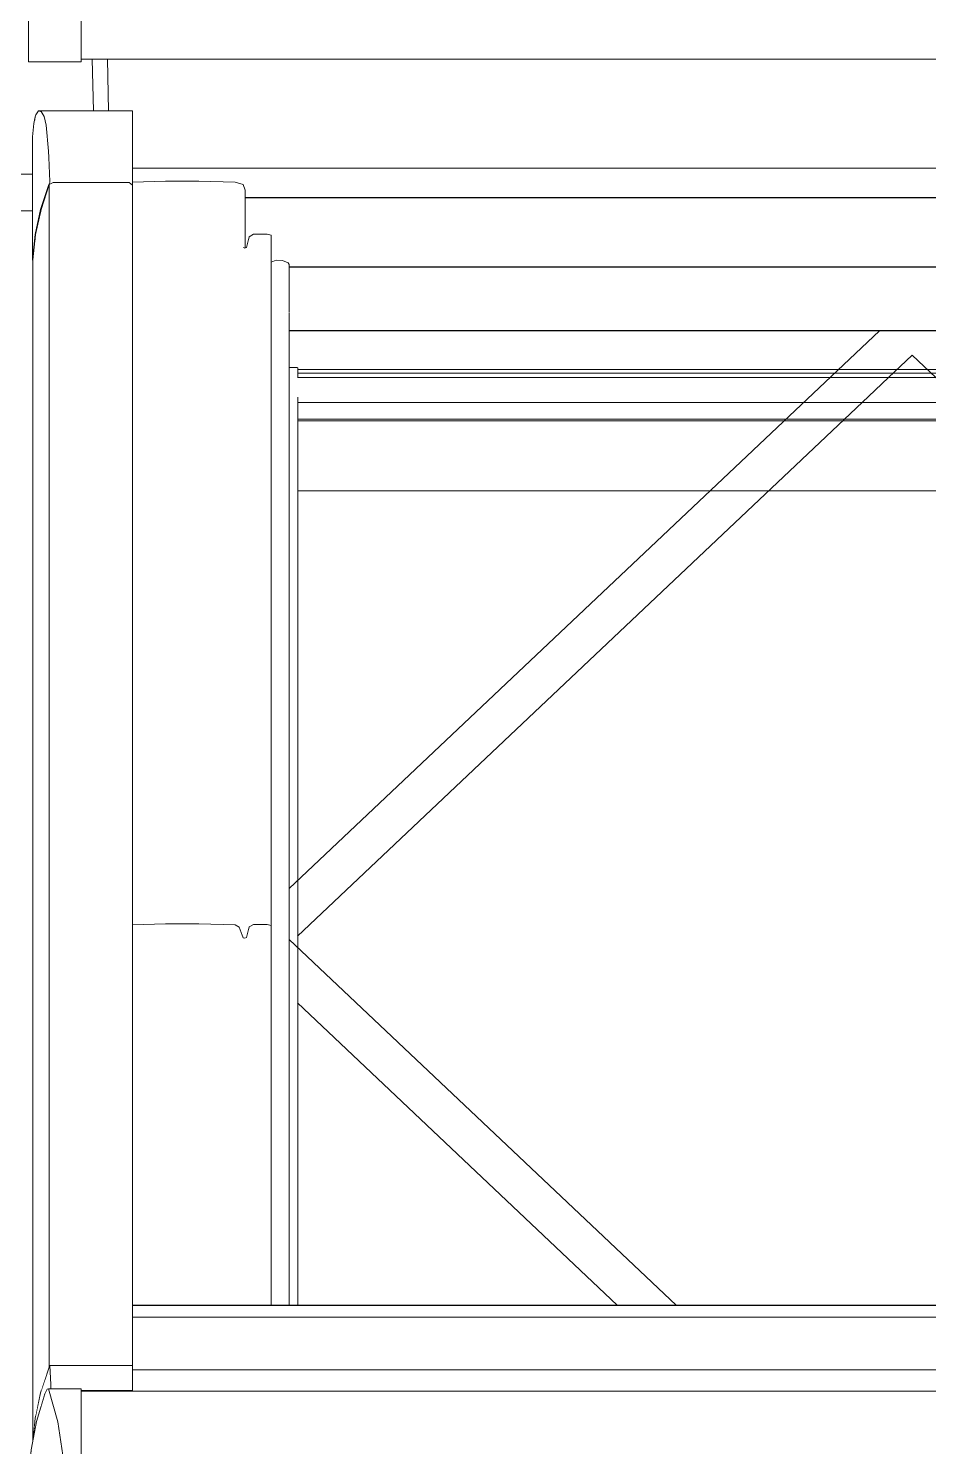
# Model space of a CAD drawing. Header units: metres. Extents: x -208 to 1512, y -277 to 123.
# Drawn here: x 4.669 to 5.105, y -3.63 to -2.944 of the extents above; entities that cross this region are included whole.
import ezdxf

# ---------------------------------------------------------------- set-up
doc = ezdxf.new("R2010")
doc.units = ezdxf.units.M
doc.header["$MEASUREMENT"] = 0
doc.linetypes.add('Wipeout_Contour', pattern=[1, 0, -1])
doc.layers.add('325 Dachfenster', color=7, linetype='Continuous')

# ---------------------------------------------------------------- blocks, each defined once
blk = doc.blocks.new('VELUX SlopeRoofBundle[18]_4')
at = {"color": 254, "linetype": 'Wipeout_Contour', "lineweight": 0, "ltscale": 22.305959}
blk.add_wipeout([(4.67115, -3.01484), (4.65685, -3.01484), (4.65685, -3.01541), (4.67115, -3.01541)], dxfattribs=at).dxf.layer = '325 Dachfenster'
at = {"color": 254, "linetype": 'Wipeout_Contour', "lineweight": 0, "ltscale": 32.960027}
blk.add_wipeout([(4.67115, -3.03252), (4.65685, -3.03252), (4.65685, -3.06787), (4.67135, -3.06787), (4.67135, -3.05641), (4.67115, -3.05626)], dxfattribs=at).dxf.layer = '325 Dachfenster'
at = {"color": 254, "linetype": 'Wipeout_Contour', "lineweight": 0, "ltscale": 43.871421}
blk.add_wipeout([(4.79495, -3.05769), (4.79495, -3.56164), (4.79545, -3.56164), (4.79545, -3.0818), (4.79535, -3.08153), (4.79535, -3.05967), (4.79545, -3.05967), (4.79545, -3.05854)], dxfattribs=at).dxf.layer = '325 Dachfenster'
at = {"color": 254, "linetype": 'Wipeout_Contour', "lineweight": 0, "ltscale": 22.455015}
blk.add_wipeout([(4.67135, -3.07367), (4.65685, -3.07367), (4.65685, -3.0917), (4.67135, -3.0917)], dxfattribs=at).dxf.layer = '325 Dachfenster'
at = {"color": 254, "linetype": 'Wipeout_Contour', "lineweight": 0, "ltscale": 23.560912}
blk.add_wipeout([(4.71965, -3.37775), (4.71965, -3.56164), (4.73555, -3.56164), (4.73555, -3.37723)], dxfattribs=at).dxf.layer = '325 Dachfenster'
at = {"color": 254, "linetype": 'Wipeout_Contour', "lineweight": 0, "ltscale": 23.69973}
blk.add_wipeout([(4.76935, -3.56164), (4.77115, -3.56164), (4.77115, -3.37886), (4.76935, -3.3778)], dxfattribs=at).dxf.layer = '325 Dachfenster'
at = {"color": 254, "linetype": 'Wipeout_Contour', "lineweight": 0, "ltscale": 82.882391}
blk.add_wipeout([(4.65685, -3.01484), (4.67115, -3.01484), (4.67115, -2.99685), (4.67192, -2.99035), (4.67245, -2.98718), (4.67285, -2.98607), (4.67416, -2.98422), (4.69948, -2.98422), (4.69885, -2.95926), (4.69485, -2.95926), (4.69485, -2.96046), (4.66922, -2.96046), (4.66922, -2.95834), (4.66922, -2.95558), (4.65685, -2.95558)], dxfattribs=at).dxf.layer = '325 Dachfenster'
at = {"color": 254, "linetype": 'Wipeout_Contour', "lineweight": 0, "ltscale": 22.427869}
blk.add_wipeout([(4.67135, -3.06787), (4.65685, -3.06787), (4.65685, -3.07367), (4.67135, -3.07367)], dxfattribs=at).dxf.layer = '325 Dachfenster'
at = {"color": 254, "linetype": 'Wipeout_Contour', "lineweight": 0, "ltscale": 58.379011}
blk.add_wipeout([(4.65685, -3.70979), (4.66923, -3.70979), (4.66925, -3.66149), (4.66925, -3.64552), (4.67055, -3.63161), (4.67115, -3.62846), (4.67115, -3.62845), (4.67135, -3.62657), (4.67135, -3.0917), (4.65685, -3.0917)], dxfattribs=at).dxf.layer = '325 Dachfenster'
at = {"color": 254, "linetype": 'Wipeout_Contour', "lineweight": 0, "ltscale": 23.722104}
blk.add_wipeout([(4.77115, -3.56164), (4.77315, -3.56164), (4.77315, -3.38402), (4.77115, -3.37886)], dxfattribs=at).dxf.layer = '325 Dachfenster'
at = {"color": 254, "linetype": 'Wipeout_Contour', "lineweight": 0, "ltscale": 44.720622}
blk.add_wipeout([(4.66922, -2.86684), (4.66922, -2.95834), (4.66922, -2.96046), (4.66923, -2.95311), (4.66924, -2.94434), (4.66925, -2.93084), (4.66925, -2.81162), (4.66925, -2.79316)], dxfattribs=at).dxf.layer = '325 Dachfenster'
at = {"color": 254, "linetype": 'Wipeout_Contour', "lineweight": 0, "ltscale": 22.006261}
blk.add_wipeout([(4.69998, -2.95926), (4.69885, -2.95926), (4.69948, -2.98422), (4.7001, -2.98422)], dxfattribs=at).dxf.layer = '325 Dachfenster'
at = {"color": 254, "linetype": 'Wipeout_Contour', "lineweight": 0, "ltscale": 23.667362}
blk.add_wipeout([(4.75175, -3.56164), (4.76935, -3.56164), (4.76935, -3.3778), (4.75175, -3.37723)], dxfattribs=at).dxf.layer = '325 Dachfenster'
at = {"color": 254, "linetype": 'Wipeout_Contour', "lineweight": 0, "ltscale": 23.713876}
blk.add_wipeout([(4.77315, -3.56164), (4.77395, -3.56164), (4.77395, -3.38423), (4.77315, -3.38402)], dxfattribs=at).dxf.layer = '325 Dachfenster'
at = {"color": 254, "linetype": 'Wipeout_Contour', "lineweight": 0, "ltscale": 30.051097}
blk.add_wipeout([(4.67055, -3.63161), (4.67055, -3.78697), (4.67247, -3.77738), (4.67315, -3.77361), (4.67315, -3.61796)], dxfattribs=at).dxf.layer = '325 Dachfenster'
at = {"color": 254, "linetype": 'Wipeout_Contour', "lineweight": 0, "ltscale": 22.242516}
blk.add_wipeout([(4.66923, -2.95311), (4.66922, -2.96046), (4.69485, -2.96046), (4.69485, -2.95311)], dxfattribs=at).dxf.layer = '325 Dachfenster'
at = {"color": 254, "linetype": 'Wipeout_Contour', "lineweight": 0, "ltscale": 22.399054}
blk.add_wipeout([(4.70005, -2.95926), (4.7006, -2.98422), (4.70071, -2.98422), (4.70016, -2.95926)], dxfattribs=at).dxf.layer = '325 Dachfenster'
at = {"color": 254, "linetype": 'Wipeout_Contour', "lineweight": 0, "ltscale": 23.61084}
blk.add_wipeout([(4.73555, -3.56164), (4.75175, -3.56164), (4.75175, -3.37723), (4.73555, -3.37723)], dxfattribs=at).dxf.layer = '325 Dachfenster'
at = {"color": 254, "linetype": 'Wipeout_Contour', "lineweight": 0, "ltscale": 23.71651}
blk.add_wipeout([(4.77395, -3.56164), (4.77475, -3.56164), (4.77475, -3.38395), (4.77395, -3.38423)], dxfattribs=at).dxf.layer = '325 Dachfenster'
at = {"color": 254, "linetype": 'Wipeout_Contour', "lineweight": 0, "ltscale": 30.016428}
blk.add_wipeout([(4.67725, -3.60447), (4.67315, -3.61796), (4.67315, -3.77361), (4.67614, -3.76324), (4.67725, -3.75858)], dxfattribs=at).dxf.layer = '325 Dachfenster'
at = {"layer": '325 Dachfenster', "linetype": 'Continuous', "lineweight": 0, "flags": 128}
blk.add_lwpolyline([(4.66922, -2.95834), (4.66922, -2.96046)], dxfattribs=at)
at = {"color": 254, "linetype": 'Wipeout_Contour', "lineweight": 0, "ltscale": 22.225523}
blk.add_wipeout([(4.66924, -2.94434), (4.66923, -2.95311), (4.69485, -2.95311), (4.69485, -2.94434)], dxfattribs=at).dxf.layer = '325 Dachfenster'
at = {"color": 254, "linetype": 'Wipeout_Contour', "lineweight": 0, "ltscale": 22.942278}
blk.add_wipeout([(4.69998, -2.95926), (4.7001, -2.98422), (4.7006, -2.98422), (4.70005, -2.95926)], dxfattribs=at).dxf.layer = '325 Dachfenster'
at = {"color": 254, "linetype": 'Wipeout_Contour', "lineweight": 0, "ltscale": 23.730099}
blk.add_wipeout([(4.77475, -3.56164), (4.77605, -3.56164), (4.77605, -3.37879), (4.77475, -3.38395)], dxfattribs=at).dxf.layer = '325 Dachfenster'
at = {"color": 254, "linetype": 'Wipeout_Contour', "lineweight": 0, "ltscale": 72.09938}
blk.add_wipeout([(4.67725, -3.75858), (4.67802, -3.75667), (4.6801, -3.74981), (4.68142, -3.74323), (4.68516, -3.71311), (4.68724, -3.68525), (4.68767, -3.65986), (4.68639, -3.63738), (4.6835, -3.618), (4.679, -3.60202), (4.67836, -3.6023), (4.67725, -3.60447)], dxfattribs=at).dxf.layer = '325 Dachfenster'
at = {"color": 254, "linetype": 'Wipeout_Contour', "lineweight": 0, "ltscale": 23.928919}
blk.add_wipeout([(4.67115, -3.62845), (4.67115, -3.62846), (4.67245, -3.62164), (4.67245, -3.6162)], dxfattribs=at).dxf.layer = '325 Dachfenster'
at = {"layer": '325 Dachfenster', "linetype": 'Continuous', "lineweight": 0, "flags": 128}
for points in [[(4.679, -2.73369), (4.6835, -2.74968), (4.68639, -2.76905), (4.68767, -2.79154), (4.68724, -2.81692), (4.68516, -2.84478), (4.68142, -2.8749), (4.6801, -2.88148), (4.67802, -2.88834), (4.67725, -2.89025), (4.67614, -2.89492), (4.67315, -2.90528), (4.67247, -2.90906), (4.67055, -2.91864), (4.6702, -2.92221), (4.66925, -2.93084), (4.66925, -2.93402), (4.66924, -2.94434), (4.66923, -2.95311), (4.66922, -2.96046)], [(4.66922, -2.86684), (4.66922, -2.95834)]]:
    blk.add_lwpolyline(points, dxfattribs=at)
at = {"color": 254, "linetype": 'Wipeout_Contour', "lineweight": 0, "ltscale": 22.332477}
blk.add_wipeout([(4.70759, -2.95926), (4.70016, -2.95926), (4.70071, -2.98422), (4.70798, -2.98422)], dxfattribs=at).dxf.layer = '325 Dachfenster'
at = {"color": 254, "linetype": 'Wipeout_Contour', "lineweight": 0, "ltscale": 23.732024}
blk.add_wipeout([(4.78475, -3.37752), (4.77815, -3.37752), (4.77815, -3.56164), (4.78475, -3.56164)], dxfattribs=at).dxf.layer = '325 Dachfenster'
at = {"color": 254, "linetype": 'Wipeout_Contour', "lineweight": 0, "ltscale": 29.985316}
blk.add_wipeout([(4.67245, -3.6162), (4.67245, -3.62164), (4.67315, -3.61796), (4.67515, -3.61138), (4.67515, -3.60403)], dxfattribs=at).dxf.layer = '325 Dachfenster'
at = {"color": 254, "linetype": 'Wipeout_Contour', "lineweight": 0, "ltscale": 23.53395}
blk.add_wipeout([(4.679, -3.60202), (4.6835, -3.618), (4.69485, -3.618), (4.69485, -3.60202)], dxfattribs=at).dxf.layer = '325 Dachfenster'
at = {"color": 254, "linetype": 'Wipeout_Contour', "lineweight": 0, "ltscale": 47.36213}
blk.add_wipeout([(4.70759, -2.95926), (4.70798, -2.98422), (4.71965, -2.98422), (4.71965, -3.01187), (5.47405, -3.01187), (5.47405, -2.98422), (5.48573, -2.98422), (5.48611, -2.95926)], dxfattribs=at).dxf.layer = '325 Dachfenster'
at = {"color": 254, "linetype": 'Wipeout_Contour', "lineweight": 0, "ltscale": 23.721711}
blk.add_wipeout([(4.77605, -3.56164), (4.77815, -3.56164), (4.77815, -3.37752), (4.77605, -3.37879)], dxfattribs=at).dxf.layer = '325 Dachfenster'
at = {"color": 254, "linetype": 'Wipeout_Contour', "lineweight": 0, "ltscale": 23.747147}
blk.add_wipeout([(4.78475, -3.56164), (4.78665, -3.56164), (4.78665, -3.37801), (4.78475, -3.37752)], dxfattribs=at).dxf.layer = '325 Dachfenster'
at = {"color": 254, "linetype": 'Wipeout_Contour', "lineweight": 0, "ltscale": 40.928822}
blk.add_wipeout([(4.67515, -3.61138), (4.67725, -3.60447), (4.67836, -3.6023), (4.679, -3.60202), (4.67915, -3.60202), (4.67915, -3.59208), (4.67515, -3.60403)], dxfattribs=at).dxf.layer = '325 Dachfenster'
at = {"color": 254, "linetype": 'Wipeout_Contour', "lineweight": 0, "ltscale": 23.797888}
blk.add_wipeout([(4.69485, -3.60294), (4.69485, -3.60322), (4.71965, -3.60322), (4.71965, -3.60294)], dxfattribs=at).dxf.layer = '325 Dachfenster'
at = {"color": 254, "linetype": 'Wipeout_Contour', "lineweight": 0, "ltscale": 23.605755}
blk.add_wipeout([(4.6835, -3.618), (4.68639, -3.63738), (4.69485, -3.63738), (4.69485, -3.618)], dxfattribs=at).dxf.layer = '325 Dachfenster'
at = {"color": 254, "linetype": 'Wipeout_Contour', "lineweight": 0, "ltscale": 23.725878}
blk.add_wipeout([(4.69485, -2.95926), (5.49885, -2.95926), (5.49885, -2.95177), (4.69485, -2.95177)], dxfattribs=at).dxf.layer = '325 Dachfenster'
at = {"color": 254, "linetype": 'Wipeout_Contour', "lineweight": 0, "ltscale": 29.070399}
blk.add_wipeout([(4.67135, -3.05626), (4.67135, -3.62657), (4.67245, -3.6162), (4.67265, -3.6153), (4.67265, -3.04401)], dxfattribs=at).dxf.layer = '325 Dachfenster'
at = {"color": 254, "linetype": 'Wipeout_Contour', "lineweight": 0, "ltscale": 23.134876}
blk.add_wipeout([(4.77115, -3.04514), (4.77115, -3.37886), (4.77315, -3.38402), (4.77315, -3.0503)], dxfattribs=at).dxf.layer = '325 Dachfenster'
at = {"color": 254, "linetype": 'Wipeout_Contour', "lineweight": 0, "ltscale": 23.422173}
blk.add_wipeout([(4.78665, -3.05731), (4.78665, -3.56164), (4.78905, -3.56164), (4.78905, -3.05649)], dxfattribs=at).dxf.layer = '325 Dachfenster'
at = {"color": 254, "linetype": 'Wipeout_Contour', "lineweight": 0, "ltscale": 35.426101}
blk.add_wipeout([(4.67915, -3.59208), (4.67915, -3.60202), (4.68005, -3.60202), (4.68005, -3.59999), (4.67969, -3.59082), (4.6796, -3.5909)], dxfattribs=at).dxf.layer = '325 Dachfenster'
at = {"color": 254, "linetype": 'Wipeout_Contour', "lineweight": 0, "ltscale": 25.188979}
blk.add_wipeout([(5.49885, -3.61935), (4.69485, -3.61935), (4.69485, -3.64056), (5.49885, -3.64056)], dxfattribs=at).dxf.layer = '325 Dachfenster'
at = {"layer": '325 Dachfenster', "linetype": 'Continuous', "lineweight": 0, "flags": 128}
for points in [[(4.66922, -2.96046), (4.69485, -2.96046)], [(4.69485, -2.95926), (5.49885, -2.95926)], [(4.67115, -3.62845), (4.67115, -3.62846)]]:
    blk.add_lwpolyline(points, dxfattribs=at)
at = {"color": 254, "linetype": 'Wipeout_Contour', "lineweight": 0, "ltscale": 23.709713}
blk.add_wipeout([(4.69485, -2.95177), (5.49885, -2.95177), (5.49885, -2.94307), (4.69485, -2.94307)], dxfattribs=at).dxf.layer = '325 Dachfenster'
at = {"color": 254, "linetype": 'Wipeout_Contour', "lineweight": 0, "ltscale": 28.983735}
blk.add_wipeout([(4.67535, -3.03184), (4.67265, -3.04401), (4.67265, -3.6153), (4.67515, -3.60403), (4.67535, -3.60344)], dxfattribs=at).dxf.layer = '325 Dachfenster'
at = {"color": 254, "linetype": 'Wipeout_Contour', "lineweight": 0, "ltscale": 23.089628}
blk.add_wipeout([(4.76935, -3.04408), (4.75175, -3.04351), (4.75175, -3.37723), (4.76935, -3.3778)], dxfattribs=at).dxf.layer = '325 Dachfenster'
at = {"color": 254, "linetype": 'Wipeout_Contour', "lineweight": 0, "ltscale": 23.43023}
blk.add_wipeout([(4.78905, -3.05649), (4.78905, -3.56164), (4.79215, -3.56164), (4.79215, -3.05656)], dxfattribs=at).dxf.layer = '325 Dachfenster'
at = {"color": 254, "linetype": 'Wipeout_Contour', "lineweight": 0, "ltscale": 23.75037}
blk.add_wipeout([(4.71965, -3.59082), (4.67969, -3.59082), (4.68005, -3.59999), (4.71965, -3.59999)], dxfattribs=at).dxf.layer = '325 Dachfenster'
at = {"layer": '325 Dachfenster', "linetype": 'Continuous', "lineweight": 0, "flags": 128}
blk.add_lwpolyline([(4.69485, -2.96046), (4.69485, -2.95311), (4.69485, -2.94434), (4.69485, -2.93402), (4.69485, -2.92221), (4.69485, -2.90906), (4.69485, -2.89492), (4.69485, -2.88834), (4.69485, -2.88148), (4.69485, -2.8749), (4.69485, -2.84478), (4.69485, -2.81692), (4.69485, -2.79154), (4.69485, -2.76905), (4.69485, -2.74968), (4.69485, -2.73369)], dxfattribs=at)
at = {"color": 254, "linetype": 'Wipeout_Contour', "lineweight": 0, "ltscale": 23.122109}
blk.add_wipeout([(4.77115, -3.04514), (4.76935, -3.04408), (4.76935, -3.3778), (4.77115, -3.37886)], dxfattribs=at).dxf.layer = '325 Dachfenster'
at = {"color": 254, "linetype": 'Wipeout_Contour', "lineweight": 0, "ltscale": 23.171748}
blk.add_wipeout([(4.78475, -3.04383), (4.78475, -3.37752), (4.78665, -3.37801), (4.78665, -3.04433)], dxfattribs=at).dxf.layer = '325 Dachfenster'
at = {"color": 254, "linetype": 'Wipeout_Contour', "lineweight": 0, "ltscale": 23.441608}
blk.add_wipeout([(4.79215, -3.05656), (4.79215, -3.56164), (4.79495, -3.56164), (4.79495, -3.05769)], dxfattribs=at).dxf.layer = '325 Dachfenster'
at = {"color": 254, "linetype": 'Wipeout_Contour', "lineweight": 0, "ltscale": 36.046092}
blk.add_wipeout([(4.68005, -3.60202), (4.69485, -3.60202), (4.69485, -3.60294), (4.71965, -3.60294), (4.71965, -3.59999), (4.68005, -3.59999)], dxfattribs=at).dxf.layer = '325 Dachfenster'
at = {"color": 254, "linetype": 'Wipeout_Contour', "lineweight": 0, "ltscale": 28.94417}
blk.add_wipeout([(4.67535, -3.03184), (4.67535, -3.60344), (4.67915, -3.59208), (4.67935, -3.59156), (4.67935, -3.01989)], dxfattribs=at).dxf.layer = '325 Dachfenster'
at = {"color": 254, "linetype": 'Wipeout_Contour', "lineweight": 0, "ltscale": 23.148368}
blk.add_wipeout([(4.77395, -3.05055), (4.77395, -3.38423), (4.77475, -3.38395), (4.77475, -3.05027)], dxfattribs=at).dxf.layer = '325 Dachfenster'
at = {"color": 254, "linetype": 'Wipeout_Contour', "lineweight": 0, "ltscale": 23.928014}
blk.add_wipeout([(4.79535, -3.07049), (5.39835, -3.07049), (5.39835, -3.05988), (4.79535, -3.05988)], dxfattribs=at).dxf.layer = '325 Dachfenster'
at = {"color": 254, "linetype": 'Wipeout_Contour', "lineweight": 0, "ltscale": 23.952619}
blk.add_wipeout([(4.79535, -3.07982), (5.39835, -3.07982), (5.39835, -3.0748), (4.79535, -3.0748)], dxfattribs=at).dxf.layer = '325 Dachfenster'
at = {"color": 254, "linetype": 'Wipeout_Contour', "lineweight": 0, "ltscale": 23.9795}
blk.add_wipeout([(4.79545, -3.0905), (5.39825, -3.0905), (5.39825, -3.09043), (4.79545, -3.09043)], dxfattribs=at).dxf.layer = '325 Dachfenster'
at = {"color": 254, "linetype": 'Wipeout_Contour', "lineweight": 0, "ltscale": 25.10696}
blk.add_wipeout([(4.71965, -3.59644), (4.71965, -3.59875), (5.47405, -3.59875), (5.47405, -3.59644)], dxfattribs=at).dxf.layer = '325 Dachfenster'
at = {"color": 254, "linetype": 'Wipeout_Contour', "lineweight": 0, "ltscale": 25.145411}
blk.add_wipeout([(4.69485, -3.60322), (4.69485, -3.61935), (5.49885, -3.61935), (5.49885, -3.60322)], dxfattribs=at).dxf.layer = '325 Dachfenster'
at = {"layer": '325 Dachfenster', "linetype": 'Continuous', "lineweight": 0, "flags": 128}
for points in [[(4.679, -3.60202), (4.6835, -3.618), (4.68639, -3.63738), (4.68767, -3.65986), (4.68724, -3.68525), (4.68516, -3.71311), (4.68142, -3.74323), (4.6801, -3.74981), (4.67802, -3.75667), (4.67725, -3.75858), (4.67614, -3.76324), (4.67315, -3.77361), (4.67247, -3.77738), (4.67055, -3.78697), (4.6702, -3.79054), (4.66925, -3.79916), (4.66925, -3.80235), (4.66924, -3.81267), (4.66923, -3.82144), (4.66922, -3.82879)], [(4.67836, -3.6023), (4.67725, -3.60447), (4.67315, -3.61796), (4.67055, -3.63161), (4.66925, -3.64552), (4.66925, -3.64685)], [(4.67836, -3.6023), (4.679, -3.60202)], [(4.679, -3.60202), (4.69485, -3.60202)], [(4.69485, -3.82879), (4.69485, -3.82144), (4.69485, -3.81267), (4.69485, -3.80235), (4.69485, -3.79054), (4.69485, -3.77738), (4.69485, -3.76324), (4.69485, -3.75667), (4.69485, -3.74981), (4.69485, -3.74323), (4.69485, -3.71311), (4.69485, -3.68525), (4.69485, -3.65986), (4.69485, -3.63738), (4.69485, -3.618), (4.69485, -3.60202)]]:
    blk.add_lwpolyline(points, dxfattribs=at)
at = {"color": 254, "linetype": 'Wipeout_Contour', "lineweight": 0, "ltscale": 27.535388}
blk.add_wipeout([(4.67192, -2.99035), (4.67115, -2.99685), (4.67115, -3.05626), (4.67245, -3.04401), (4.67245, -2.98718)], dxfattribs=at).dxf.layer = '325 Dachfenster'
at = {"color": 254, "linetype": 'Wipeout_Contour', "lineweight": 0, "ltscale": 36.017019}
blk.add_wipeout([(4.67935, -3.01989), (4.67935, -3.59156), (4.6796, -3.5909), (4.67969, -3.59082), (4.68115, -3.59082), (4.68115, -3.01893)], dxfattribs=at).dxf.layer = '325 Dachfenster'
at = {"color": 254, "linetype": 'Wipeout_Contour', "lineweight": 0, "ltscale": 34.636844}
blk.add_wipeout([(4.77315, -3.38402), (4.77395, -3.38423), (4.77395, -3.05055), (4.77325, -3.05036), (4.77325, -3.05033), (4.77315, -3.0503)], dxfattribs=at).dxf.layer = '325 Dachfenster'
at = {"color": 254, "linetype": 'Wipeout_Contour', "lineweight": 0, "ltscale": 23.942932}
blk.add_wipeout([(4.79535, -3.0748), (5.39835, -3.0748), (5.39835, -3.07049), (4.79535, -3.07049)], dxfattribs=at).dxf.layer = '325 Dachfenster'
at = {"color": 254, "linetype": 'Wipeout_Contour', "lineweight": 0, "ltscale": 47.827023}
blk.add_wipeout([(4.79535, -3.08067), (4.79535, -3.08153), (4.79545, -3.0818), (4.79545, -3.08258), (5.39825, -3.08258), (5.39825, -3.0818), (5.39835, -3.08153), (5.39835, -3.08067)], dxfattribs=at).dxf.layer = '325 Dachfenster'
at = {"color": 254, "linetype": 'Wipeout_Contour', "lineweight": 0, "ltscale": 25.117912}
blk.add_wipeout([(4.71965, -3.6015), (4.71965, -3.60322), (5.47405, -3.60322), (5.47405, -3.6015)], dxfattribs=at).dxf.layer = '325 Dachfenster'
at = {"layer": '325 Dachfenster', "linetype": 'Continuous', "lineweight": 0, "flags": 128}
blk.add_lwpolyline([(4.77115, -3.37886), (4.76935, -3.3778)], dxfattribs=at)
at = {"color": 254, "linetype": 'Wipeout_Contour', "lineweight": 0, "ltscale": 33.031653}
blk.add_wipeout([(4.67245, -2.98718), (4.67245, -3.04401), (4.67515, -3.03184), (4.67515, -2.98451), (4.67416, -2.98422), (4.67285, -2.98607)], dxfattribs=at).dxf.layer = '325 Dachfenster'
at = {"color": 254, "linetype": 'Wipeout_Contour', "lineweight": 0, "ltscale": 23.136001}
blk.add_wipeout([(4.68115, -3.01893), (4.68115, -3.59082), (4.71795, -3.59082), (4.71795, -3.01893)], dxfattribs=at).dxf.layer = '325 Dachfenster'
at = {"color": 254, "linetype": 'Wipeout_Contour', "lineweight": 0, "ltscale": 23.143029}
blk.add_wipeout([(4.77475, -3.05027), (4.77475, -3.38395), (4.77605, -3.37879), (4.77605, -3.04511)], dxfattribs=at).dxf.layer = '325 Dachfenster'
at = {"color": 254, "linetype": 'Wipeout_Contour', "lineweight": 0, "ltscale": 23.964296}
blk.add_wipeout([(4.79545, -3.08258), (4.79545, -3.08364), (5.39825, -3.08364), (5.39825, -3.08258)], dxfattribs=at).dxf.layer = '325 Dachfenster'
at = {"color": 254, "linetype": 'Wipeout_Contour', "lineweight": 0, "ltscale": 25.112831}
blk.add_wipeout([(4.71965, -3.6015), (5.47405, -3.6015), (5.47405, -3.59875), (4.71965, -3.59875)], dxfattribs=at).dxf.layer = '325 Dachfenster'
at = {"layer": '325 Dachfenster', "linetype": 'Continuous', "lineweight": 0, "flags": 128}
for points in [[(4.67115, -3.01484), (4.65685, -3.01484), (4.64255, -3.01484)], [(4.77395, -3.38423), (4.77315, -3.38402)], [(4.77475, -3.38395), (4.77395, -3.38423)], [(4.67115, -3.62845), (4.67245, -3.6162), (4.67515, -3.60403), (4.67915, -3.59208), (4.6796, -3.5909)], [(4.6796, -3.5909), (4.67969, -3.59082)], [(4.67969, -3.59082), (4.68005, -3.59999), (4.68005, -3.60202)], [(4.69485, -3.60294), (4.71965, -3.60294)], [(4.69485, -3.60322), (5.49885, -3.60322)], [(4.71965, -3.60294), (4.71965, -3.60322)]]:
    blk.add_lwpolyline(points, dxfattribs=at)
at = {"color": 254, "linetype": 'Wipeout_Contour', "lineweight": 0, "ltscale": 22.942405}
blk.add_wipeout([(4.67915, -3.01989), (4.67958, -3.01879), (4.67966, -3.01836), (4.67915, -3.00685)], dxfattribs=at).dxf.layer = '325 Dachfenster'
at = {"color": 254, "linetype": 'Wipeout_Contour', "lineweight": 0, "ltscale": 23.197585}
blk.add_wipeout([(4.71795, -3.01893), (4.71795, -3.59082), (4.71965, -3.59082), (4.71965, -3.02019)], dxfattribs=at).dxf.layer = '325 Dachfenster'
at = {"color": 254, "linetype": 'Wipeout_Contour', "lineweight": 0, "ltscale": 23.143789}
blk.add_wipeout([(4.77605, -3.04511), (4.77605, -3.37879), (4.77815, -3.37752), (4.77815, -3.04383)], dxfattribs=at).dxf.layer = '325 Dachfenster'
at = {"color": 254, "linetype": 'Wipeout_Contour', "lineweight": 0, "ltscale": 23.958379}
blk.add_wipeout([(4.79535, -3.08067), (5.39835, -3.08067), (5.39835, -3.07982), (4.79535, -3.07982)], dxfattribs=at).dxf.layer = '325 Dachfenster'
at = {"color": 254, "linetype": 'Wipeout_Contour', "lineweight": 0, "ltscale": 25.102024}
blk.add_wipeout([(5.47405, -3.59448), (4.71965, -3.59448), (4.71965, -3.59644), (5.47405, -3.59644)], dxfattribs=at).dxf.layer = '325 Dachfenster'
at = {"layer": '325 Dachfenster', "linetype": 'Continuous', "lineweight": 0, "flags": 128}
blk.add_lwpolyline([(4.77315, -3.38402), (4.77115, -3.37886)], dxfattribs=at)
at = {"color": 254, "linetype": 'Wipeout_Contour', "lineweight": 0, "ltscale": 43.842935}
blk.add_wipeout([(4.67515, -2.98451), (4.67515, -3.03184), (4.67915, -3.01989), (4.67915, -3.00685), (4.67903, -3.00365), (4.67782, -2.99113), (4.67686, -2.98692), (4.67545, -2.98457)], dxfattribs=at).dxf.layer = '325 Dachfenster'
at = {"color": 254, "linetype": 'Wipeout_Contour', "lineweight": 0, "ltscale": 22.335931}
blk.add_wipeout([(4.77315, -3.01983), (4.77115, -3.04514), (4.77315, -3.05023), (4.77415, -3.02258)], dxfattribs=at).dxf.layer = '325 Dachfenster'
at = {"color": 254, "linetype": 'Wipeout_Contour', "lineweight": 0, "ltscale": 22.980658}
blk.add_wipeout([(4.71965, -3.04403), (4.71965, -3.37775), (4.73555, -3.37723), (4.73555, -3.04351)], dxfattribs=at).dxf.layer = '325 Dachfenster'
at = {"color": 254, "linetype": 'Wipeout_Contour', "lineweight": 0, "ltscale": 23.157875}
blk.add_wipeout([(4.77815, -3.04383), (4.77815, -3.37752), (4.78475, -3.37752), (4.78475, -3.04383)], dxfattribs=at).dxf.layer = '325 Dachfenster'
at = {"color": 254, "linetype": 'Wipeout_Contour', "lineweight": 0, "ltscale": 23.96602}
blk.add_wipeout([(4.79545, -3.08364), (4.79545, -3.08428), (5.39825, -3.08428), (5.39825, -3.08364)], dxfattribs=at).dxf.layer = '325 Dachfenster'
at = {"color": 254, "linetype": 'Wipeout_Contour', "lineweight": 0, "ltscale": 25.031551}
blk.add_wipeout([(4.71965, -3.56751), (5.47405, -3.56751), (5.47405, -3.56177), (4.71965, -3.56177)], dxfattribs=at).dxf.layer = '325 Dachfenster'
at = {"color": 254, "linetype": 'Wipeout_Contour', "lineweight": 0, "ltscale": 25.097997}
blk.add_wipeout([(4.71965, -3.59448), (5.47405, -3.59448), (5.47405, -3.59296), (4.71965, -3.59296)], dxfattribs=at).dxf.layer = '325 Dachfenster'
at = {"layer": '325 Dachfenster', "linetype": 'Continuous', "lineweight": 0, "flags": 128}
for points in [[(4.77605, -3.37879), (4.77475, -3.38395)], [(4.77815, -3.37752), (4.77605, -3.37879)], [(4.78665, -3.37801), (4.78475, -3.37752), (4.77815, -3.37752)]]:
    blk.add_lwpolyline(points, dxfattribs=at)
at = {"color": 254, "linetype": 'Wipeout_Contour', "lineweight": 0, "ltscale": 22.332631}
blk.add_wipeout([(4.71965, -2.98457), (4.67545, -2.98457), (4.67686, -2.98692), (4.71965, -2.98692)], dxfattribs=at).dxf.layer = '325 Dachfenster'
at = {"color": 254, "linetype": 'Wipeout_Contour', "lineweight": 0, "ltscale": 41.448066}
blk.add_wipeout([(4.77415, -3.02258), (4.77315, -3.05023), (4.77318, -3.05031), (4.77325, -3.05033), (4.77325, -3.05036), (4.77395, -3.05055), (4.77415, -3.05048)], dxfattribs=at).dxf.layer = '325 Dachfenster'
at = {"color": 254, "linetype": 'Wipeout_Contour', "lineweight": 0, "ltscale": 23.033253}
blk.add_wipeout([(4.73555, -3.04351), (4.73555, -3.37723), (4.75175, -3.37723), (4.75175, -3.04351)], dxfattribs=at).dxf.layer = '325 Dachfenster'
at = {"color": 254, "linetype": 'Wipeout_Contour', "lineweight": 0, "ltscale": 84.201355}
blk.add_wipeout([(5.40705, -3.05274), (4.78665, -3.05274), (4.78665, -3.05731), (4.78905, -3.05649), (4.79215, -3.05656), (4.79495, -3.05769), (4.79545, -3.05854), (4.79545, -3.05967), (5.39825, -3.05967), (5.39825, -3.05854), (5.39875, -3.05769), (5.40155, -3.05656), (5.40465, -3.05649), (5.40705, -3.05731)], dxfattribs=at).dxf.layer = '325 Dachfenster'
at = {"color": 254, "linetype": 'Wipeout_Contour', "lineweight": 0, "ltscale": 23.97413}
blk.add_wipeout([(4.79545, -3.09043), (5.39825, -3.09043), (5.39825, -3.08499), (4.79545, -3.08499)], dxfattribs=at).dxf.layer = '325 Dachfenster'
at = {"color": 254, "linetype": 'Wipeout_Contour', "lineweight": 0, "ltscale": 25.024422}
blk.add_wipeout([(4.71965, -3.56177), (5.47405, -3.56177), (5.47405, -3.56164), (4.71965, -3.56164)], dxfattribs=at).dxf.layer = '325 Dachfenster'
at = {"color": 254, "linetype": 'Wipeout_Contour', "lineweight": 0, "ltscale": 25.039549}
blk.add_wipeout([(4.71965, -3.56903), (5.47405, -3.56903), (5.47405, -3.56751), (4.71965, -3.56751)], dxfattribs=at).dxf.layer = '325 Dachfenster'
at = {"layer": '325 Dachfenster', "linetype": 'Continuous', "lineweight": 0, "flags": 128}
for points in [[(4.78905, -3.05649), (4.78665, -3.05731)], [(4.76935, -3.3778), (4.75175, -3.37723), (4.73555, -3.37723), (4.71965, -3.37775)]]:
    blk.add_lwpolyline(points, dxfattribs=at)
at = {"color": 254, "linetype": 'Wipeout_Contour', "lineweight": 0, "ltscale": 22.551566}
blk.add_wipeout([(4.71965, -3.01871), (4.71965, -3.04403), (4.73555, -3.04351), (4.73555, -3.0182)], dxfattribs=at).dxf.layer = '325 Dachfenster'
at = {"color": 254, "linetype": 'Wipeout_Contour', "lineweight": 0, "ltscale": 23.916117}
blk.add_wipeout([(4.79535, -3.05988), (5.39835, -3.05988), (5.39835, -3.05967), (4.79535, -3.05967)], dxfattribs=at).dxf.layer = '325 Dachfenster'
at = {"color": 254, "linetype": 'Wipeout_Contour', "lineweight": 0, "ltscale": 23.967421}
blk.add_wipeout([(4.79545, -3.08499), (5.39825, -3.08499), (5.39825, -3.08428), (4.79545, -3.08428)], dxfattribs=at).dxf.layer = '325 Dachfenster'
at = {"color": 254, "linetype": 'Wipeout_Contour', "lineweight": 0, "ltscale": 49.175251}
blk.add_wipeout([(4.79545, -3.36016), (4.79545, -3.3849), (4.98259, -3.56164), (5.21111, -3.56164), (5.39825, -3.3849), (5.39825, -3.36016), (5.11273, -3.0905), (5.08098, -3.0905)], dxfattribs=at).dxf.layer = '325 Dachfenster'
at = {"color": 254, "linetype": 'Wipeout_Contour', "lineweight": 0, "ltscale": 25.048471}
blk.add_wipeout([(5.47405, -3.57098), (4.71965, -3.57098), (4.71965, -3.57329), (5.47405, -3.57329)], dxfattribs=at).dxf.layer = '325 Dachfenster'
at = {"layer": '325 Dachfenster', "linetype": 'Continuous', "lineweight": 0, "flags": 128}
for points in [[(4.79215, -3.05656), (4.78905, -3.05649)], [(4.79495, -3.05769), (4.79215, -3.05656)], [(4.79545, -3.05854), (4.79495, -3.05769)], [(4.79535, -3.05967), (4.79535, -3.05988)], [(4.79535, -3.05967), (5.39835, -3.05967)], [(4.79535, -3.05988), (4.79535, -3.07049), (4.79535, -3.0748), (4.79535, -3.07982), (4.79535, -3.08067), (4.79535, -3.08153)], [(4.79545, -3.05854), (4.79545, -3.05967)], [(5.09685, -3.10238), (5.10831, -3.1132), (5.11804, -3.12239), (5.39429, -3.38328)]]:
    blk.add_lwpolyline(points, dxfattribs=at)
at = {"color": 254, "linetype": 'Wipeout_Contour', "lineweight": 0, "ltscale": 22.608948}
blk.add_wipeout([(4.73555, -3.0182), (4.73555, -3.04351), (4.75175, -3.04351), (4.75175, -3.0182)], dxfattribs=at).dxf.layer = '325 Dachfenster'
at = {"color": 254, "linetype": 'Wipeout_Contour', "lineweight": 0, "ltscale": 17.711385}
blk.add_wipeout([(4.79545, -3.0905), (4.79545, -3.36016), (5.08098, -3.0905)], dxfattribs=at).dxf.layer = '325 Dachfenster'
at = {"color": 254, "linetype": 'Wipeout_Contour', "lineweight": 0, "ltscale": 18.75887}
blk.add_wipeout([(4.79545, -3.56164), (4.98259, -3.56164), (4.79545, -3.3849)], dxfattribs=at).dxf.layer = '325 Dachfenster'
at = {"color": 254, "linetype": 'Wipeout_Contour', "lineweight": 0, "ltscale": 25.043558}
blk.add_wipeout([(4.71965, -3.57098), (5.47405, -3.57098), (5.47405, -3.56903), (4.71965, -3.56903)], dxfattribs=at).dxf.layer = '325 Dachfenster'
at = {"color": 254, "linetype": 'Wipeout_Contour', "lineweight": 0, "ltscale": 25.060997}
blk.add_wipeout([(5.47405, -3.57605), (4.71965, -3.57605), (4.71965, -3.5791), (5.47405, -3.5791)], dxfattribs=at).dxf.layer = '325 Dachfenster'
at = {"layer": '325 Dachfenster', "linetype": 'Continuous', "lineweight": 0, "flags": 128}
for points in [[(4.79545, -3.0818), (4.79545, -3.56164)], [(4.79545, -3.09043), (5.39825, -3.09043)], [(5.08098, -3.0905), (4.79545, -3.36016)], [(4.79545, -3.0905), (5.39825, -3.0905)], [(5.09685, -3.10238), (5.0854, -3.1132), (5.07566, -3.12239), (4.79942, -3.38328)], [(4.79545, -3.10825), (4.79935, -3.10825)], [(4.79935, -3.10825), (4.79955, -3.10846)], [(4.79955, -3.10846), (4.79955, -3.1132)], [(4.79955, -3.10931), (5.39415, -3.10931)], [(4.79955, -3.11101), (5.39415, -3.11101)], [(4.79942, -3.1132), (5.39429, -3.1132)], [(4.79955, -3.12267), (4.79955, -3.56164)], [(4.79955, -3.12522), (5.39415, -3.12522)], [(4.79955, -3.13335), (5.39415, -3.13335)], [(4.79955, -3.13413), (5.39415, -3.13413)], [(4.79955, -3.16786), (5.39415, -3.16786)], [(4.98259, -3.56164), (4.79545, -3.3849)], [(4.95414, -3.56164), (4.79942, -3.41552)], [(5.47405, -3.56164), (4.71965, -3.56164)], [(5.47405, -3.56751), (4.71965, -3.56751)]]:
    blk.add_lwpolyline(points, dxfattribs=at)
at = {"color": 254, "linetype": 'Wipeout_Contour', "lineweight": 0, "ltscale": 22.665441}
blk.add_wipeout([(4.76935, -3.01876), (4.75175, -3.0182), (4.75175, -3.04351), (4.76935, -3.04408)], dxfattribs=at).dxf.layer = '325 Dachfenster'
at = {"color": 254, "linetype": 'Wipeout_Contour', "lineweight": 0, "ltscale": 25.054315}
blk.add_wipeout([(4.71965, -3.57605), (5.47405, -3.57605), (5.47405, -3.57329), (4.71965, -3.57329)], dxfattribs=at).dxf.layer = '325 Dachfenster'
at = {"color": 254, "linetype": 'Wipeout_Contour', "lineweight": 0, "ltscale": 17.171973}
blk.add_wipeout([(4.76935, -3.04408), (4.77315, -3.01983), (4.76935, -3.01876)], dxfattribs=at).dxf.layer = '325 Dachfenster'
at = {"color": 254, "linetype": 'Wipeout_Contour', "lineweight": 0, "ltscale": 25.068541}
blk.add_wipeout([(4.71965, -3.58259), (5.47405, -3.58259), (5.47405, -3.5791), (4.71965, -3.5791)], dxfattribs=at).dxf.layer = '325 Dachfenster'
at = {"color": 254, "linetype": 'Wipeout_Contour', "lineweight": 0, "ltscale": 17.251915}
blk.add_wipeout([(4.76935, -3.04408), (4.77115, -3.04514), (4.77315, -3.01983)], dxfattribs=at).dxf.layer = '325 Dachfenster'
at = {"color": 254, "linetype": 'Wipeout_Contour', "lineweight": 0, "ltscale": 25.076843}
blk.add_wipeout([(5.47405, -3.58259), (4.71965, -3.58259), (4.71965, -3.58631), (5.47405, -3.58631)], dxfattribs=at).dxf.layer = '325 Dachfenster'
at = {"color": 254, "linetype": 'Wipeout_Contour', "lineweight": 0, "ltscale": 23.864772}
blk.add_wipeout([(4.77415, -3.03818), (5.41955, -3.03818), (5.41955, -3.02622), (4.77415, -3.02622)], dxfattribs=at).dxf.layer = '325 Dachfenster'
at = {"color": 254, "linetype": 'Wipeout_Contour', "lineweight": 0, "ltscale": 22.530355}
blk.add_wipeout([(4.77115, -3.04514), (4.77315, -3.0503), (4.77318, -3.05031), (4.77315, -3.05023)], dxfattribs=at).dxf.layer = '325 Dachfenster'
at = {"color": 254, "linetype": 'Wipeout_Contour', "lineweight": 0, "ltscale": 25.085591}
blk.add_wipeout([(4.71965, -3.58631), (4.71965, -3.5902), (5.47405, -3.5902), (5.47405, -3.58631)], dxfattribs=at).dxf.layer = '325 Dachfenster'
at = {"color": 254, "linetype": 'Wipeout_Contour', "lineweight": 0, "ltscale": 23.851623}
blk.add_wipeout([(4.77415, -3.02615), (4.77415, -3.02622), (5.41955, -3.02622), (5.41955, -3.02615)], dxfattribs=at).dxf.layer = '325 Dachfenster'
at = {"color": 254, "linetype": 'Wipeout_Contour', "lineweight": 0, "ltscale": 95.542319}
blk.add_wipeout([(4.77415, -3.03818), (4.77415, -3.05048), (4.77475, -3.05027), (4.77605, -3.04511), (4.77815, -3.04383), (4.78475, -3.04383), (4.78665, -3.04433), (4.78665, -3.05274), (5.40705, -3.05274), (5.40705, -3.04433), (5.40895, -3.04383), (5.41555, -3.04383), (5.41765, -3.0451), (5.41895, -3.05027), (5.41955, -3.05048), (5.41955, -3.03818)], dxfattribs=at).dxf.layer = '325 Dachfenster'
at = {"color": 254, "linetype": 'Wipeout_Contour', "lineweight": 0, "ltscale": 25.091724}
blk.add_wipeout([(4.71965, -3.59078), (4.71965, -3.59128), (5.47405, -3.59128), (5.47405, -3.59078)], dxfattribs=at).dxf.layer = '325 Dachfenster'
at = {"layer": '325 Dachfenster', "linetype": 'Continuous', "lineweight": 0, "flags": 128}
for points in [[(4.77605, -3.04511), (4.77815, -3.04383)], [(4.77815, -3.04383), (4.78475, -3.04383), (4.78665, -3.04433)], [(4.78665, -3.04433), (4.78665, -3.37801), (4.78665, -3.56164)], [(4.77318, -3.05031), (4.77315, -3.05023)], [(4.77325, -3.05033), (4.77325, -3.05036)], [(4.77325, -3.05036), (4.77395, -3.05055)], [(4.77395, -3.05055), (4.77475, -3.05027)], [(4.77475, -3.05027), (4.77605, -3.04511)]]:
    blk.add_lwpolyline(points, dxfattribs=at)
at = {"color": 254, "linetype": 'Wipeout_Contour', "lineweight": 0, "ltscale": 95.098939}
blk.add_wipeout([(4.71965, -3.01187), (4.71965, -3.01871), (4.73555, -3.0182), (4.75175, -3.0182), (4.76935, -3.01876), (4.77315, -3.01983), (4.77415, -3.02258), (4.77415, -3.02615), (5.41955, -3.02615), (5.41955, -3.02258), (5.42055, -3.01983), (5.42435, -3.01876), (5.44195, -3.0182), (5.45815, -3.0182), (5.47405, -3.01871), (5.47405, -3.01187)], dxfattribs=at).dxf.layer = '325 Dachfenster'
at = {"color": 254, "linetype": 'Wipeout_Contour', "lineweight": 0, "ltscale": 25.095124}
blk.add_wipeout([(5.47405, -3.59202), (4.71965, -3.59202), (4.71965, -3.59296), (5.47405, -3.59296)], dxfattribs=at).dxf.layer = '325 Dachfenster'
at = {"layer": '325 Dachfenster', "linetype": 'Continuous', "lineweight": 0, "flags": 128}
for points in [[(4.77415, -3.02258), (4.77315, -3.01983)], [(4.77415, -3.05048), (4.77415, -3.02258)], [(4.77415, -3.02615), (5.41955, -3.02615)]]:
    blk.add_lwpolyline(points, dxfattribs=at)
at = {"color": 254, "linetype": 'Wipeout_Contour', "lineweight": 0, "ltscale": 28.255986}
blk.add_wipeout([(4.67903, -3.00365), (4.67915, -3.00685), (4.67966, -3.01836), (4.71965, -3.01836), (4.71965, -3.00365)], dxfattribs=at).dxf.layer = '325 Dachfenster'
at = {"color": 254, "linetype": 'Wipeout_Contour', "lineweight": 0, "ltscale": 25.093611}
blk.add_wipeout([(4.71965, -3.59202), (5.47405, -3.59202), (5.47405, -3.59169), (4.71965, -3.59169)], dxfattribs=at).dxf.layer = '325 Dachfenster'
at = {"layer": '325 Dachfenster', "linetype": 'Continuous', "lineweight": 0, "flags": 128}
blk.add_lwpolyline([(4.71965, -3.01187), (5.47405, -3.01187)], dxfattribs=at)
at = {"color": 254, "linetype": 'Wipeout_Contour', "lineweight": 0, "ltscale": 22.364434}
blk.add_wipeout([(4.71965, -2.99113), (4.67782, -2.99113), (4.67903, -3.00365), (4.71965, -3.00365)], dxfattribs=at).dxf.layer = '325 Dachfenster'
at = {"color": 254, "linetype": 'Wipeout_Contour', "lineweight": 0, "ltscale": 79.86687}
blk.add_wipeout([(4.67245, -3.04401), (4.67115, -3.05626), (4.67135, -3.05641), (4.67135, -3.05626), (4.67265, -3.04401), (4.67535, -3.03184), (4.67935, -3.01989), (4.68115, -3.01893), (4.71795, -3.01893), (4.71965, -3.02019), (4.71965, -3.01879), (4.67958, -3.01879), (4.67915, -3.01989), (4.67515, -3.03184)], dxfattribs=at).dxf.layer = '325 Dachfenster'
at = {"color": 254, "linetype": 'Wipeout_Contour', "lineweight": 0, "ltscale": 25.092761}
blk.add_wipeout([(4.71965, -3.59169), (5.47405, -3.59169), (5.47405, -3.59128), (4.71965, -3.59128)], dxfattribs=at).dxf.layer = '325 Dachfenster'
at = {"layer": '325 Dachfenster', "linetype": 'Continuous', "lineweight": 0, "flags": 128}
for points in [[(4.67115, -2.99685), (4.67115, -3.05626)], [(4.67115, -3.03252), (4.65685, -3.03252), (4.64255, -3.03252)], [(4.67115, -3.05626), (4.67135, -3.05641)], [(4.67135, -3.05626), (4.67135, -3.62657)]]:
    blk.add_lwpolyline(points, dxfattribs=at)
at = {"color": 254, "linetype": 'Wipeout_Contour', "lineweight": 0, "ltscale": 22.349432}
blk.add_wipeout([(4.71965, -2.98692), (4.67686, -2.98692), (4.67782, -2.99113), (4.71965, -2.99113)], dxfattribs=at).dxf.layer = '325 Dachfenster'
at = {"color": 254, "linetype": 'Wipeout_Contour', "lineweight": 0, "ltscale": 22.43296}
blk.add_wipeout([(4.67966, -3.01836), (4.67958, -3.01879), (4.71965, -3.01879), (4.71965, -3.01836)], dxfattribs=at).dxf.layer = '325 Dachfenster'
at = {"color": 254, "linetype": 'Wipeout_Contour', "lineweight": 0, "ltscale": 25.090781}
blk.add_wipeout([(4.71965, -3.59071), (5.47405, -3.59071), (5.47405, -3.59055), (4.71965, -3.59055)], dxfattribs=at).dxf.layer = '325 Dachfenster'
at = {"layer": '325 Dachfenster', "linetype": 'Continuous', "lineweight": 0, "flags": 128}
for points in [[(4.67958, -3.01879), (4.67915, -3.01989), (4.67515, -3.03184), (4.67245, -3.04401), (4.67115, -3.05626)], [(4.67135, -3.05626), (4.67265, -3.04401), (4.67535, -3.03184), (4.67935, -3.01989)], [(4.67935, -3.01989), (4.68115, -3.01893)], [(4.67935, -3.01989), (4.67935, -3.59156)], [(4.67958, -3.01879), (4.67966, -3.01836)], [(4.68115, -3.01893), (4.71795, -3.01893)], [(4.71795, -3.01893), (4.71965, -3.02019)], [(4.77315, -3.01983), (4.76935, -3.01876), (4.75175, -3.0182), (4.73555, -3.0182), (4.71965, -3.01871)], [(4.71965, -3.01879), (4.71965, -3.01836)], [(4.71965, -3.02019), (4.71965, -3.01879)]]:
    blk.add_lwpolyline(points, dxfattribs=at)
at = {"color": 254, "linetype": 'Wipeout_Contour', "lineweight": 0, "ltscale": 28.460385}
blk.add_wipeout([(4.71965, -2.98422), (4.67416, -2.98422), (4.67515, -2.98451), (4.67545, -2.98457), (4.71965, -2.98457)], dxfattribs=at).dxf.layer = '325 Dachfenster'
at = {"color": 254, "linetype": 'Wipeout_Contour', "lineweight": 0, "ltscale": 25.090202}
blk.add_wipeout([(4.71965, -3.5902), (4.71965, -3.59055), (5.47405, -3.59055), (5.47405, -3.5902)], dxfattribs=at).dxf.layer = '325 Dachfenster'
at = {"layer": '325 Dachfenster', "linetype": 'Continuous', "lineweight": 0, "flags": 128}
for points in [[(4.70016, -2.95926), (4.70071, -2.98422)], [(4.70798, -2.98422), (4.70759, -2.95926)], [(4.67115, -2.99685), (4.67192, -2.99035), (4.67245, -2.98718), (4.67285, -2.98607), (4.67416, -2.98422), (4.67515, -2.98451), (4.67545, -2.98457), (4.67686, -2.98692), (4.67782, -2.99113), (4.67903, -3.00365), (4.67915, -3.00685), (4.67966, -3.01836)], [(4.67416, -2.98422), (4.71965, -2.98422)], [(4.71965, -3.01836), (4.71965, -3.00365), (4.71965, -2.99113), (4.71965, -2.98692), (4.71965, -2.98457), (4.71965, -2.98422)]]:
    blk.add_lwpolyline(points, dxfattribs=at)
at = {"color": 254, "linetype": 'Wipeout_Contour', "lineweight": 0, "ltscale": 25.091036}
blk.add_wipeout([(4.71965, -3.59078), (5.47405, -3.59078), (5.47405, -3.59071), (4.71965, -3.59071)], dxfattribs=at).dxf.layer = '325 Dachfenster'
at = {"layer": '325 Dachfenster', "linetype": 'Continuous', "lineweight": 0, "flags": 128}
for points in [[(4.71965, -3.02019), (4.71965, -3.59082)], [(4.67969, -3.59082), (4.71965, -3.59082)], [(4.71965, -3.60294), (4.71965, -3.59999), (4.71965, -3.59082)], [(5.47405, -3.59296), (4.71965, -3.59296)]]:
    blk.add_lwpolyline(points, dxfattribs=at)
blk = doc.blocks.new('Dachfläche_34_4', base_point=(5.54685, -2.19932))
at = {"layer": '325 Dachfenster', "linetype": 'Continuous', "lineweight": 0}
blk.add_blockref('VELUX SlopeRoofBundle[18]_4', (0, 0), dxfattribs=at)

msp = doc.modelspace()

# ---------------------------------------------------------------- block references
at = {"layer": '325 Dachfenster', "color": 7, "linetype": 'Continuous', "lineweight": 13, "true_color": 0xf4f4f4}
msp.add_blockref('Dachfläche_34_4', (5.54685, -2.19932), dxfattribs=at)

doc.saveas('drawing.dxf')
